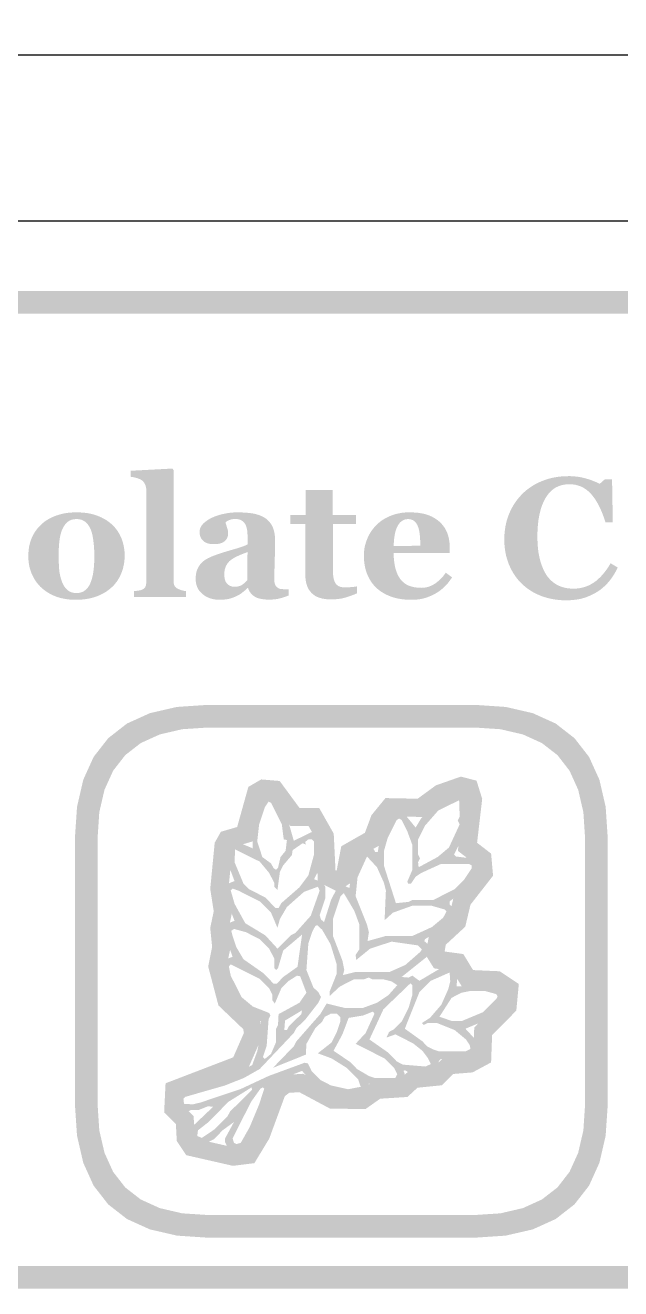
# Model space of a CAD drawing. Header units: millimetres. Extents: x 6 to 441, y 6 to 299.
# Drawn here: x 74.42 to 84.93, y 28.2 to 50.49 of the extents above; entities that cross this region are included whole.
import ezdxf

# ---------------------------------------------------------------- set-up
doc = ezdxf.new("R2010")
doc.units = ezdxf.units.MM
doc.layers.add('CUT', color=1, linetype='Continuous')
doc.layers.add('RASTER', color=7, linetype='Continuous')

msp = doc.modelspace()

# ---------------------------------------------------------------- hatches: boundary and pattern name
at = {"layer": 'RASTER'}
h = msp.add_hatch(color=7, dxfattribs=at)
h.paths.add_polyline_path([(49.2, 43.6), (49.234, 44.116), (49.338, 44.563), (49.509, 44.941), (49.75, 45.25), (50.059, 45.491), (50.438, 45.663), (50.884, 45.766), (51.4, 45.8), (108.6, 45.8), (109.116, 45.766), (109.563, 45.663), (109.941, 45.491), (110.25, 45.25), (110.491, 44.941), (110.663, 44.563), (110.766, 44.116), (110.8, 43.6), (110.8, 30.4), (110.766, 29.884), (110.663, 29.438), (110.491, 29.059), (110.25, 28.75), (109.941, 28.509), (109.563, 28.337), (109.116, 28.234), (108.6, 28.2), (51.4, 28.2), (50.884, 28.234), (50.438, 28.338), (50.059, 28.509), (49.75, 28.75), (49.509, 29.059), (49.338, 29.438), (49.234, 29.884), (49.2, 30.4)])
h.paths.add_polyline_path([(49.6, 43.6), (49.6, 30.4), (49.628, 29.978), (49.713, 29.612), (49.853, 29.303), (50.05, 29.05), (50.303, 28.853), (50.613, 28.713), (50.978, 28.628), (51.4, 28.6), (108.6, 28.6), (109.022, 28.628), (109.387, 28.713), (109.697, 28.853), (109.95, 29.05), (110.147, 29.303), (110.288, 29.612), (110.372, 29.978), (110.4, 30.4), (110.4, 43.6), (110.372, 44.022), (110.288, 44.388), (110.147, 44.697), (109.95, 44.95), (109.697, 45.147), (109.387, 45.287), (109.022, 45.372), (108.6, 45.4), (51.4, 45.4), (50.978, 45.372), (50.613, 45.287), (50.303, 45.147), (50.05, 44.95), (49.853, 44.697), (49.713, 44.388), (49.628, 44.022), (49.6, 43.6)], flags=0)
for points in [[(77.259, 40.4), (76.34, 40.4), (76.34, 40.507), (76.35, 40.508), (76.359, 40.508), (76.368, 40.509), (76.378, 40.51), (76.387, 40.511), (76.396, 40.512), (76.405, 40.513), (76.414, 40.514), (76.423, 40.515), (76.432, 40.517), (76.44, 40.518), (76.448, 40.52), (76.456, 40.522), (76.463, 40.524), (76.471, 40.526), (76.478, 40.529), (76.489, 40.534), (76.499, 40.539), (76.509, 40.544), (76.517, 40.55), (76.525, 40.557), (76.531, 40.564), (76.537, 40.571), (76.542, 40.579), (76.545, 40.588), (76.549, 40.597), (76.552, 40.607), (76.554, 40.618), (76.556, 40.629), (76.557, 40.641), (76.558, 40.653), (76.558, 40.667), (76.558, 42.29), (76.558, 42.303), (76.557, 42.317), (76.555, 42.33), (76.553, 42.343), (76.549, 42.356), (76.546, 42.369), (76.541, 42.381), (76.536, 42.393), (76.53, 42.404), (76.523, 42.415), (76.516, 42.425), (76.509, 42.435), (76.501, 42.444), (76.493, 42.452), (76.484, 42.459), (76.475, 42.465), (76.467, 42.47), (76.458, 42.475), (76.449, 42.48), (76.438, 42.484), (76.427, 42.489), (76.414, 42.493), (76.401, 42.498), (76.386, 42.502), (76.372, 42.506), (76.357, 42.51), (76.344, 42.513), (76.33, 42.516), (76.318, 42.518), (76.305, 42.52), (76.293, 42.522), (76.281, 42.523), (76.281, 42.629), (77.018, 42.668), (77.04, 42.644), (77.04, 40.686), (77.041, 40.672), (77.041, 40.66), (77.043, 40.648), (77.045, 40.637), (77.048, 40.626), (77.051, 40.616), (77.055, 40.606), (77.059, 40.598), (77.064, 40.59), (77.07, 40.582), (77.077, 40.575), (77.084, 40.568), (77.092, 40.561), (77.101, 40.555), (77.111, 40.55), (77.121, 40.545), (77.128, 40.542), (77.136, 40.539), (77.143, 40.536), (77.151, 40.533), (77.159, 40.53), (77.166, 40.527), (77.174, 40.524), (77.182, 40.522), (77.191, 40.519), (77.199, 40.517), (77.208, 40.515), (77.218, 40.513), (77.227, 40.511), (77.237, 40.509), (77.248, 40.508), (77.259, 40.507)], [(83.962, 40.344), (83.905, 40.345), (83.849, 40.349), (83.794, 40.355), (83.74, 40.363), (83.687, 40.373), (83.635, 40.386), (83.584, 40.401), (83.534, 40.418), (83.485, 40.438), (83.438, 40.459), (83.392, 40.483), (83.348, 40.509), (83.305, 40.537), (83.264, 40.567), (83.225, 40.599), (83.187, 40.633), (83.151, 40.668), (83.118, 40.706), (83.087, 40.745), (83.057, 40.787), (83.03, 40.83), (83.004, 40.876), (82.98, 40.924), (82.958, 40.973), (82.939, 41.025), (82.922, 41.077), (82.907, 41.131), (82.896, 41.186), (82.886, 41.243), (82.88, 41.3), (82.876, 41.359), (82.875, 41.42), (82.876, 41.479), (82.88, 41.538), (82.887, 41.596), (82.896, 41.652), (82.908, 41.708), (82.922, 41.762), (82.939, 41.815), (82.959, 41.867), (82.981, 41.918), (83.005, 41.967), (83.032, 42.014), (83.06, 42.059), (83.091, 42.103), (83.124, 42.145), (83.159, 42.185), (83.196, 42.224), (83.234, 42.26), (83.274, 42.294), (83.316, 42.325), (83.36, 42.355), (83.406, 42.383), (83.453, 42.408), (83.503, 42.432), (83.554, 42.453), (83.607, 42.472), (83.661, 42.489), (83.716, 42.503), (83.771, 42.514), (83.828, 42.523), (83.885, 42.529), (83.943, 42.533), (84.003, 42.534), (84.045, 42.534), (84.087, 42.532), (84.128, 42.528), (84.168, 42.524), (84.207, 42.518), (84.245, 42.511), (84.282, 42.502), (84.318, 42.493), (84.352, 42.482), (84.386, 42.471), (84.418, 42.46), (84.449, 42.448), (84.478, 42.436), (84.506, 42.424), (84.533, 42.411), (84.558, 42.398), (84.649, 42.479), (84.776, 42.479), (84.789, 41.72), (84.66, 41.72), (84.632, 41.804), (84.603, 41.882), (84.572, 41.954), (84.54, 42.021), (84.506, 42.082), (84.471, 42.137), (84.434, 42.186), (84.397, 42.23), (84.357, 42.268), (84.316, 42.301), (84.272, 42.329), (84.226, 42.352), (84.178, 42.369), (84.128, 42.382), (84.076, 42.39), (84.022, 42.392), (83.955, 42.388), (83.892, 42.377), (83.834, 42.358), (83.779, 42.332), (83.729, 42.297), (83.683, 42.256), (83.641, 42.207), (83.603, 42.15), (83.569, 42.086), (83.54, 42.016), (83.515, 41.94), (83.495, 41.858), (83.479, 41.77), (83.468, 41.676), (83.461, 41.576), (83.459, 41.469), (83.46, 41.409), (83.462, 41.35), (83.466, 41.294), (83.471, 41.24), (83.478, 41.188), (83.487, 41.139), (83.497, 41.092), (83.508, 41.047), (83.521, 41.004), (83.535, 40.963), (83.549, 40.925), (83.565, 40.889), (83.581, 40.855), (83.599, 40.822), (83.617, 40.793), (83.636, 40.765), (83.658, 40.738), (83.681, 40.713), (83.705, 40.69), (83.729, 40.668), (83.755, 40.649), (83.781, 40.631), (83.809, 40.615), (83.837, 40.601), (83.866, 40.589), (83.897, 40.579), (83.927, 40.57), (83.959, 40.562), (83.992, 40.557), (84.025, 40.553), (84.059, 40.55), (84.094, 40.549), (84.144, 40.551), (84.193, 40.556), (84.241, 40.565), (84.287, 40.577), (84.332, 40.593), (84.376, 40.612), (84.418, 40.635), (84.459, 40.661), (84.499, 40.69), (84.537, 40.724), (84.575, 40.76), (84.612, 40.801), (84.648, 40.845), (84.684, 40.892), (84.718, 40.943), (84.751, 40.998), (84.877, 40.921), (84.861, 40.89), (84.845, 40.859), (84.827, 40.829), (84.81, 40.799), (84.792, 40.771), (84.773, 40.743), (84.754, 40.717), (84.734, 40.691), (84.713, 40.666), (84.692, 40.642), (84.67, 40.618), (84.647, 40.596), (84.623, 40.575), (84.599, 40.554), (84.574, 40.534), (84.548, 40.516), (84.518, 40.496), (84.488, 40.478), (84.457, 40.46), (84.426, 40.444), (84.394, 40.429), (84.36, 40.415), (84.327, 40.402), (84.292, 40.39), (84.256, 40.379), (84.219, 40.37), (84.18, 40.362), (84.139, 40.356), (84.097, 40.351), (84.054, 40.347), (84.008, 40.345), (83.962, 40.344)], [(80.276, 40.467), (80.252, 40.457), (80.228, 40.447), (80.204, 40.438), (80.179, 40.428), (80.154, 40.419), (80.128, 40.41), (80.102, 40.402), (80.075, 40.393), (80.048, 40.386), (80.019, 40.379), (79.989, 40.373), (79.957, 40.369), (79.923, 40.365), (79.889, 40.363), (79.852, 40.361), (79.815, 40.36), (79.759, 40.362), (79.708, 40.367), (79.66, 40.376), (79.616, 40.388), (79.575, 40.404), (79.538, 40.423), (79.505, 40.446), (79.476, 40.472), (79.45, 40.501), (79.427, 40.533), (79.408, 40.569), (79.393, 40.607), (79.381, 40.648), (79.372, 40.692), (79.367, 40.74), (79.365, 40.79), (79.365, 41.689), (79.101, 41.689), (79.101, 41.847), (79.371, 41.847), (79.371, 42.291), (79.847, 42.291), (79.847, 41.847), (80.257, 41.847), (80.257, 41.689), (79.85, 41.689), (79.85, 40.886), (79.851, 40.845), (79.853, 40.807), (79.857, 40.772), (79.862, 40.74), (79.868, 40.711), (79.877, 40.685), (79.886, 40.663), (79.897, 40.643), (79.911, 40.626), (79.926, 40.612), (79.944, 40.599), (79.964, 40.589), (79.986, 40.581), (80.011, 40.576), (80.039, 40.573), (80.068, 40.571), (80.078, 40.571), (80.09, 40.572), (80.102, 40.572), (80.115, 40.573), (80.13, 40.574), (80.145, 40.575), (80.161, 40.576), (80.178, 40.577), (80.195, 40.579), (80.21, 40.58), (80.225, 40.582), (80.238, 40.583), (80.249, 40.585), (80.26, 40.587), (80.269, 40.589), (80.276, 40.59)]]:
    msp.add_hatch(color=7, dxfattribs=at).paths.add_polyline_path(points)
h = msp.add_hatch(color=7, dxfattribs=at)
h.paths.add_polyline_path([(75.955, 41.68), (75.981, 41.654), (76.006, 41.627), (76.029, 41.599), (76.05, 41.569), (76.07, 41.538), (76.089, 41.506), (76.105, 41.473), (76.12, 41.439), (76.134, 41.403), (76.145, 41.367), (76.155, 41.33), (76.163, 41.292), (76.169, 41.254), (76.174, 41.214), (76.177, 41.175), (76.177, 41.134), (76.177, 41.094), (76.174, 41.054), (76.17, 41.015), (76.163, 40.976), (76.155, 40.938), (76.146, 40.9), (76.134, 40.863), (76.121, 40.827), (76.106, 40.792), (76.09, 40.757), (76.071, 40.725), (76.052, 40.693), (76.03, 40.663), (76.007, 40.634), (75.983, 40.606), (75.956, 40.58), (75.927, 40.554), (75.896, 40.528), (75.863, 40.505), (75.829, 40.483), (75.794, 40.463), (75.758, 40.444), (75.72, 40.427), (75.68, 40.412), (75.639, 40.398), (75.597, 40.386), (75.553, 40.376), (75.508, 40.368), (75.462, 40.361), (75.414, 40.357), (75.364, 40.354), (75.313, 40.353), (75.269, 40.354), (75.226, 40.356), (75.183, 40.36), (75.142, 40.366), (75.101, 40.373), (75.061, 40.382), (75.022, 40.392), (74.984, 40.404), (74.947, 40.418), (74.911, 40.433), (74.877, 40.45), (74.843, 40.468), (74.81, 40.489), (74.779, 40.51), (74.748, 40.533), (74.719, 40.558), (74.691, 40.583), (74.666, 40.61), (74.642, 40.638), (74.619, 40.668), (74.598, 40.699), (74.578, 40.731), (74.56, 40.765), (74.543, 40.801), (74.528, 40.837), (74.515, 40.875), (74.503, 40.914), (74.494, 40.954), (74.487, 40.994), (74.482, 41.036), (74.479, 41.079), (74.478, 41.124), (74.479, 41.167), (74.482, 41.209), (74.486, 41.25), (74.492, 41.29), (74.5, 41.328), (74.51, 41.365), (74.521, 41.402), (74.535, 41.436), (74.55, 41.47), (74.566, 41.503), (74.585, 41.535), (74.605, 41.566), (74.627, 41.596), (74.651, 41.625), (74.677, 41.653), (74.704, 41.68), (74.732, 41.705), (74.761, 41.729), (74.792, 41.751), (74.825, 41.771), (74.859, 41.79), (74.895, 41.808), (74.932, 41.824), (74.971, 41.839), (75.012, 41.852), (75.053, 41.864), (75.096, 41.874), (75.139, 41.882), (75.184, 41.888), (75.231, 41.892), (75.278, 41.895), (75.326, 41.896), (75.377, 41.895), (75.426, 41.892), (75.473, 41.888), (75.519, 41.882), (75.564, 41.874), (75.606, 41.864), (75.648, 41.852), (75.688, 41.839), (75.726, 41.824), (75.763, 41.808), (75.798, 41.79), (75.832, 41.771), (75.865, 41.751), (75.896, 41.729), (75.926, 41.705), (75.955, 41.68)])
h.paths.add_polyline_path([(75.58, 40.665), (75.588, 40.686), (75.595, 40.708), (75.602, 40.732), (75.608, 40.756), (75.614, 40.781), (75.619, 40.808), (75.623, 40.836), (75.627, 40.864), (75.631, 40.894), (75.634, 40.925), (75.637, 40.958), (75.639, 40.991), (75.641, 41.026), (75.642, 41.062), (75.643, 41.099), (75.643, 41.137), (75.643, 41.163), (75.642, 41.19), (75.641, 41.218), (75.639, 41.247), (75.637, 41.276), (75.635, 41.307), (75.632, 41.339), (75.628, 41.371), (75.624, 41.403), (75.62, 41.434), (75.615, 41.462), (75.61, 41.489), (75.604, 41.514), (75.598, 41.538), (75.591, 41.559), (75.584, 41.579), (75.575, 41.602), (75.565, 41.623), (75.554, 41.643), (75.542, 41.662), (75.53, 41.679), (75.516, 41.695), (75.502, 41.71), (75.487, 41.724), (75.471, 41.737), (75.454, 41.747), (75.435, 41.756), (75.416, 41.764), (75.396, 41.77), (75.375, 41.774), (75.353, 41.776), (75.329, 41.777), (75.304, 41.776), (75.28, 41.773), (75.257, 41.769), (75.236, 41.763), (75.216, 41.755), (75.197, 41.745), (75.179, 41.733), (75.163, 41.72), (75.148, 41.705), (75.134, 41.689), (75.12, 41.672), (75.108, 41.654), (75.096, 41.635), (75.086, 41.615), (75.076, 41.594), (75.067, 41.572), (75.06, 41.551), (75.053, 41.528), (75.047, 41.505), (75.041, 41.481), (75.036, 41.456), (75.032, 41.431), (75.028, 41.404), (75.025, 41.376), (75.022, 41.348), (75.02, 41.32), (75.018, 41.291), (75.016, 41.262), (75.015, 41.233), (75.014, 41.203), (75.013, 41.173), (75.013, 41.143), (75.013, 41.104), (75.014, 41.066), (75.014, 41.031), (75.016, 40.997), (75.017, 40.965), (75.019, 40.934), (75.021, 40.905), (75.023, 40.878), (75.026, 40.852), (75.03, 40.826), (75.035, 40.8), (75.041, 40.773), (75.047, 40.747), (75.055, 40.721), (75.064, 40.694), (75.073, 40.668), (75.082, 40.646), (75.092, 40.625), (75.102, 40.605), (75.114, 40.587), (75.127, 40.569), (75.14, 40.553), (75.154, 40.538), (75.17, 40.525), (75.186, 40.512), (75.203, 40.501), (75.222, 40.492), (75.241, 40.485), (75.262, 40.479), (75.283, 40.475), (75.306, 40.473), (75.329, 40.472), (75.351, 40.473), (75.372, 40.475), (75.392, 40.479), (75.411, 40.484), (75.429, 40.491), (75.447, 40.499), (75.464, 40.509), (75.48, 40.521), (75.496, 40.534), (75.51, 40.548), (75.524, 40.564), (75.537, 40.581), (75.549, 40.6), (75.56, 40.62), (75.57, 40.642), (75.58, 40.665)], flags=0)
h = msp.add_hatch(color=7, dxfattribs=at)
h.paths.add_polyline_path([(79.073, 40.431), (79.057, 40.424), (79.04, 40.417), (79.022, 40.411), (79.003, 40.404), (78.984, 40.398), (78.964, 40.391), (78.943, 40.385), (78.921, 40.379), (78.899, 40.374), (78.877, 40.369), (78.854, 40.365), (78.831, 40.362), (78.807, 40.359), (78.784, 40.358), (78.759, 40.356), (78.735, 40.356), (78.692, 40.357), (78.651, 40.359), (78.613, 40.364), (78.579, 40.369), (78.547, 40.377), (78.518, 40.386), (78.493, 40.397), (78.47, 40.41), (78.45, 40.424), (78.431, 40.439), (78.414, 40.456), (78.399, 40.475), (78.385, 40.494), (78.373, 40.516), (78.363, 40.538), (78.354, 40.563), (78.345, 40.563), (78.333, 40.55), (78.321, 40.539), (78.309, 40.527), (78.297, 40.516), (78.285, 40.506), (78.273, 40.496), (78.261, 40.487), (78.25, 40.478), (78.238, 40.469), (78.226, 40.461), (78.214, 40.453), (78.202, 40.445), (78.189, 40.438), (78.177, 40.431), (78.164, 40.424), (78.151, 40.418), (78.134, 40.41), (78.117, 40.403), (78.1, 40.396), (78.083, 40.39), (78.067, 40.384), (78.05, 40.379), (78.034, 40.374), (78.018, 40.37), (78.001, 40.366), (77.983, 40.363), (77.963, 40.361), (77.942, 40.358), (77.919, 40.357), (77.894, 40.356), (77.868, 40.355), (77.84, 40.355), (77.798, 40.356), (77.758, 40.361), (77.72, 40.369), (77.683, 40.38), (77.647, 40.394), (77.613, 40.411), (77.581, 40.431), (77.55, 40.455), (77.522, 40.481), (77.497, 40.509), (77.477, 40.539), (77.46, 40.572), (77.447, 40.606), (77.437, 40.642), (77.432, 40.68), (77.43, 40.721), (77.43, 40.744), (77.432, 40.767), (77.434, 40.788), (77.437, 40.809), (77.44, 40.829), (77.445, 40.848), (77.45, 40.866), (77.456, 40.883), (77.463, 40.899), (77.471, 40.915), (77.479, 40.93), (77.488, 40.945), (77.498, 40.96), (77.508, 40.974), (77.519, 40.988), (77.531, 41.001), (77.542, 41.012), (77.554, 41.023), (77.566, 41.033), (77.578, 41.043), (77.591, 41.053), (77.605, 41.062), (77.619, 41.07), (77.633, 41.078), (77.647, 41.086), (77.662, 41.093), (77.678, 41.101), (77.693, 41.108), (77.709, 41.115), (77.726, 41.122), (77.742, 41.129), (77.76, 41.135), (77.793, 41.147), (77.829, 41.16), (77.866, 41.172), (77.905, 41.185), (77.945, 41.197), (77.987, 41.21), (78.031, 41.223), (78.076, 41.236), (78.121, 41.249), (78.162, 41.261), (78.2, 41.273), (78.236, 41.285), (78.268, 41.296), (78.297, 41.308), (78.323, 41.318), (78.345, 41.329), (78.345, 41.469), (78.345, 41.479), (78.345, 41.489), (78.345, 41.5), (78.344, 41.512), (78.343, 41.524), (78.342, 41.537), (78.341, 41.551), (78.34, 41.566), (78.338, 41.581), (78.336, 41.595), (78.333, 41.608), (78.33, 41.621), (78.327, 41.634), (78.323, 41.645), (78.319, 41.657), (78.315, 41.667), (78.309, 41.679), (78.303, 41.69), (78.296, 41.7), (78.288, 41.71), (78.28, 41.72), (78.271, 41.729), (78.261, 41.738), (78.25, 41.746), (78.239, 41.754), (78.227, 41.76), (78.213, 41.766), (78.199, 41.77), (78.184, 41.774), (78.169, 41.776), (78.152, 41.778), (78.135, 41.778), (78.119, 41.778), (78.104, 41.777), (78.089, 41.776), (78.075, 41.774), (78.062, 41.771), (78.05, 41.768), (78.038, 41.764), (78.027, 41.76), (78.016, 41.756), (78.006, 41.751), (77.997, 41.746), (77.988, 41.742), (77.979, 41.737), (77.972, 41.732), (77.964, 41.728), (77.957, 41.723), (77.959, 41.715), (77.96, 41.706), (77.963, 41.696), (77.966, 41.686), (77.969, 41.674), (77.973, 41.662), (77.977, 41.648), (77.982, 41.633), (77.987, 41.618), (77.991, 41.604), (77.995, 41.589), (77.998, 41.574), (78, 41.56), (78.001, 41.546), (78.002, 41.532), (78.003, 41.518), (78.002, 41.511), (78.002, 41.504), (78.001, 41.497), (77.999, 41.49), (77.998, 41.482), (77.995, 41.473), (77.993, 41.465), (77.99, 41.455), (77.986, 41.446), (77.982, 41.438), (77.978, 41.43), (77.973, 41.422), (77.968, 41.415), (77.963, 41.408), (77.957, 41.402), (77.951, 41.396), (77.943, 41.389), (77.934, 41.382), (77.925, 41.376), (77.916, 41.37), (77.906, 41.365), (77.896, 41.36), (77.886, 41.355), (77.876, 41.351), (77.865, 41.347), (77.852, 41.344), (77.838, 41.341), (77.823, 41.339), (77.806, 41.337), (77.788, 41.336), (77.769, 41.335), (77.748, 41.335), (77.718, 41.335), (77.69, 41.338), (77.664, 41.343), (77.64, 41.349), (77.617, 41.358), (77.597, 41.368), (77.578, 41.38), (77.562, 41.394), (77.547, 41.409), (77.534, 41.426), (77.523, 41.443), (77.515, 41.462), (77.508, 41.482), (77.503, 41.503), (77.5, 41.525), (77.499, 41.548), (77.5, 41.569), (77.503, 41.588), (77.508, 41.608), (77.515, 41.626), (77.524, 41.644), (77.535, 41.662), (77.549, 41.679), (77.564, 41.696), (77.581, 41.712), (77.598, 41.727), (77.617, 41.741), (77.636, 41.755), (77.657, 41.768), (77.678, 41.781), (77.7, 41.792), (77.723, 41.803), (77.746, 41.814), (77.771, 41.824), (77.796, 41.833), (77.822, 41.842), (77.849, 41.851), (77.877, 41.858), (77.906, 41.865), (77.935, 41.871), (77.965, 41.877), (77.994, 41.882), (78.023, 41.886), (78.051, 41.89), (78.079, 41.892), (78.106, 41.894), (78.132, 41.895), (78.158, 41.896), (78.193, 41.895), (78.228, 41.895), (78.261, 41.893), (78.294, 41.891), (78.326, 41.889), (78.358, 41.886), (78.389, 41.883), (78.419, 41.879), (78.448, 41.874), (78.477, 41.868), (78.504, 41.861), (78.531, 41.853), (78.558, 41.844), (78.583, 41.833), (78.608, 41.822), (78.633, 41.809), (78.655, 41.796), (78.676, 41.781), (78.695, 41.764), (78.714, 41.746), (78.732, 41.727), (78.748, 41.706), (78.763, 41.684), (78.777, 41.66), (78.789, 41.635), (78.8, 41.608), (78.809, 41.579), (78.817, 41.548), (78.823, 41.516), (78.827, 41.481), (78.829, 41.445), (78.83, 41.406), (78.83, 41.364), (78.83, 41.32), (78.829, 41.274), (78.829, 41.225), (78.828, 41.175), (78.827, 41.123), (78.825, 41.07), (78.824, 41.014), (78.822, 40.959), (78.821, 40.91), (78.82, 40.865), (78.819, 40.826), (78.818, 40.791), (78.818, 40.761), (78.817, 40.735), (78.817, 40.715), (78.817, 40.699), (78.818, 40.684), (78.82, 40.669), (78.822, 40.656), (78.825, 40.643), (78.828, 40.632), (78.832, 40.621), (78.837, 40.611), (78.842, 40.602), (78.848, 40.593), (78.855, 40.585), (78.862, 40.578), (78.87, 40.571), (78.879, 40.565), (78.888, 40.559), (78.898, 40.554), (78.904, 40.551), (78.912, 40.549), (78.92, 40.546), (78.93, 40.544), (78.94, 40.543), (78.951, 40.542), (78.963, 40.541), (78.976, 40.54), (78.989, 40.539), (79.002, 40.539), (79.015, 40.539), (79.027, 40.538), (79.039, 40.538), (79.051, 40.538), (79.062, 40.538), (79.073, 40.538)])
h.paths.add_polyline_path([(78.345, 41.194), (78.325, 41.187), (78.305, 41.18), (78.284, 41.172), (78.264, 41.164), (78.243, 41.156), (78.223, 41.148), (78.203, 41.139), (78.183, 41.13), (78.163, 41.121), (78.144, 41.112), (78.127, 41.103), (78.11, 41.093), (78.094, 41.084), (78.078, 41.074), (78.064, 41.065), (78.051, 41.055), (78.038, 41.044), (78.025, 41.033), (78.014, 41.021), (78.003, 41.008), (77.992, 40.995), (77.983, 40.98), (77.974, 40.966), (77.966, 40.95), (77.959, 40.934), (77.953, 40.917), (77.947, 40.899), (77.943, 40.881), (77.94, 40.862), (77.937, 40.842), (77.936, 40.821), (77.935, 40.8), (77.936, 40.772), (77.939, 40.747), (77.943, 40.723), (77.948, 40.701), (77.956, 40.682), (77.965, 40.664), (77.975, 40.648), (77.987, 40.634), (78.001, 40.622), (78.015, 40.612), (78.03, 40.603), (78.045, 40.596), (78.062, 40.59), (78.079, 40.586), (78.097, 40.584), (78.115, 40.583), (78.135, 40.584), (78.154, 40.585), (78.172, 40.588), (78.189, 40.591), (78.205, 40.596), (78.22, 40.602), (78.235, 40.608), (78.248, 40.616), (78.261, 40.625), (78.273, 40.634), (78.285, 40.643), (78.297, 40.653), (78.308, 40.663), (78.319, 40.674), (78.33, 40.686), (78.34, 40.697)], flags=0)
h = msp.add_hatch(color=7, dxfattribs=at)
h.paths.add_polyline_path([(81.953, 40.75), (81.94, 40.729), (81.926, 40.709), (81.912, 40.689), (81.897, 40.669), (81.881, 40.649), (81.865, 40.63), (81.847, 40.611), (81.83, 40.593), (81.811, 40.574), (81.792, 40.557), (81.772, 40.54), (81.752, 40.524), (81.731, 40.508), (81.71, 40.494), (81.688, 40.479), (81.665, 40.466), (81.64, 40.452), (81.616, 40.44), (81.591, 40.428), (81.566, 40.417), (81.541, 40.407), (81.516, 40.398), (81.491, 40.389), (81.466, 40.382), (81.441, 40.375), (81.414, 40.369), (81.387, 40.364), (81.358, 40.36), (81.329, 40.357), (81.299, 40.355), (81.268, 40.354), (81.236, 40.353), (81.182, 40.354), (81.131, 40.357), (81.081, 40.362), (81.034, 40.369), (80.988, 40.377), (80.944, 40.388), (80.902, 40.4), (80.861, 40.415), (80.823, 40.431), (80.786, 40.448), (80.751, 40.467), (80.718, 40.487), (80.686, 40.508), (80.656, 40.531), (80.628, 40.555), (80.601, 40.58), (80.576, 40.607), (80.553, 40.635), (80.532, 40.663), (80.512, 40.694), (80.493, 40.725), (80.477, 40.757), (80.462, 40.791), (80.448, 40.826), (80.436, 40.861), (80.426, 40.898), (80.417, 40.935), (80.41, 40.973), (80.405, 41.012), (80.401, 41.051), (80.398, 41.091), (80.398, 41.132), (80.399, 41.17), (80.401, 41.206), (80.405, 41.243), (80.411, 41.279), (80.419, 41.314), (80.429, 41.35), (80.44, 41.384), (80.453, 41.419), (80.467, 41.453), (80.483, 41.485), (80.5, 41.517), (80.519, 41.548), (80.539, 41.578), (80.561, 41.607), (80.584, 41.635), (80.609, 41.663), (80.634, 41.688), (80.662, 41.712), (80.691, 41.735), (80.721, 41.757), (80.753, 41.777), (80.787, 41.796), (80.823, 41.814), (80.86, 41.831), (80.898, 41.846), (80.938, 41.859), (80.979, 41.87), (81.02, 41.879), (81.063, 41.887), (81.107, 41.892), (81.153, 41.895), (81.199, 41.896), (81.249, 41.895), (81.297, 41.892), (81.342, 41.889), (81.386, 41.883), (81.427, 41.876), (81.465, 41.868), (81.502, 41.857), (81.536, 41.846), (81.568, 41.833), (81.599, 41.819), (81.628, 41.803), (81.656, 41.786), (81.683, 41.769), (81.708, 41.75), (81.732, 41.729), (81.754, 41.708), (81.774, 41.687), (81.793, 41.664), (81.81, 41.641), (81.826, 41.617), (81.841, 41.592), (81.854, 41.566), (81.866, 41.539), (81.876, 41.511), (81.885, 41.483), (81.892, 41.454), (81.899, 41.424), (81.904, 41.395), (81.908, 41.365), (81.911, 41.335), (81.913, 41.304), (81.914, 41.273), (81.914, 41.178), (80.924, 41.178), (80.925, 41.105), (80.931, 41.037), (80.94, 40.973), (80.953, 40.913), (80.969, 40.859), (80.989, 40.808), (81.012, 40.762), (81.039, 40.721), (81.07, 40.684), (81.106, 40.652), (81.145, 40.625), (81.189, 40.603), (81.237, 40.586), (81.29, 40.574), (81.346, 40.567), (81.407, 40.564), (81.441, 40.565), (81.474, 40.569), (81.506, 40.575), (81.538, 40.583), (81.568, 40.594), (81.598, 40.606), (81.627, 40.622), (81.655, 40.64), (81.682, 40.659), (81.707, 40.68), (81.732, 40.702), (81.756, 40.725), (81.779, 40.75), (81.801, 40.775), (81.822, 40.802), (81.842, 40.831)])
h.paths.add_polyline_path([(81.394, 41.307), (81.394, 41.329), (81.393, 41.351), (81.393, 41.373), (81.392, 41.396), (81.39, 41.418), (81.389, 41.441), (81.387, 41.464), (81.385, 41.487), (81.383, 41.509), (81.38, 41.531), (81.377, 41.551), (81.373, 41.571), (81.369, 41.589), (81.364, 41.606), (81.36, 41.623), (81.354, 41.638), (81.348, 41.654), (81.341, 41.67), (81.333, 41.685), (81.325, 41.698), (81.316, 41.711), (81.307, 41.722), (81.297, 41.732), (81.286, 41.742), (81.275, 41.75), (81.263, 41.757), (81.251, 41.763), (81.237, 41.768), (81.223, 41.772), (81.209, 41.775), (81.193, 41.776), (81.177, 41.777), (81.15, 41.775), (81.123, 41.77), (81.099, 41.761), (81.076, 41.748), (81.054, 41.732), (81.033, 41.713), (81.014, 41.689), (80.997, 41.663), (80.981, 41.632), (80.967, 41.597), (80.955, 41.558), (80.945, 41.515), (80.937, 41.468), (80.93, 41.416), (80.926, 41.361), (80.924, 41.301)], flags=0)
h = msp.add_hatch(color=7, dxfattribs=at)
h.paths.add_polyline_path([(75.3, 36.15), (75.337, 36.701), (75.447, 37.178), (75.63, 37.582), (75.888, 37.912), (76.218, 38.17), (76.622, 38.353), (77.099, 38.463), (77.65, 38.5), (82.35, 38.5), (82.901, 38.463), (83.378, 38.353), (83.782, 38.17), (84.113, 37.912), (84.37, 37.582), (84.553, 37.178), (84.663, 36.701), (84.7, 36.15), (84.7, 31.45), (84.663, 30.899), (84.553, 30.422), (84.37, 30.018), (84.113, 29.688), (83.782, 29.43), (83.378, 29.247), (82.901, 29.137), (82.35, 29.1), (77.65, 29.1), (77.099, 29.137), (76.622, 29.247), (76.218, 29.43), (75.887, 29.688), (75.63, 30.018), (75.447, 30.422), (75.337, 30.899), (75.3, 31.45)])
h.paths.add_polyline_path([(75.7, 36.15), (75.7, 31.45), (75.73, 30.993), (75.822, 30.597), (75.974, 30.262), (76.188, 29.987), (76.462, 29.774), (76.797, 29.622), (77.193, 29.53), (77.65, 29.5), (82.35, 29.5), (82.807, 29.53), (83.203, 29.622), (83.538, 29.774), (83.813, 29.987), (84.026, 30.262), (84.178, 30.597), (84.27, 30.993), (84.3, 31.45), (84.3, 36.15), (84.27, 36.607), (84.178, 37.003), (84.026, 37.338), (83.813, 37.613), (83.538, 37.826), (83.203, 37.978), (82.807, 38.07), (82.35, 38.1), (77.65, 38.1), (77.193, 38.07), (76.797, 37.978), (76.462, 37.826), (76.188, 37.613), (75.974, 37.338), (75.822, 37.003), (75.73, 36.607), (75.7, 36.15)], flags=0)
h = msp.add_hatch(color=7, dxfattribs=at)
h.paths.add_polyline_path([(82.108, 37.234), (82.385, 37.163), (82.485, 36.842), (82.395, 36.067), (82.642, 35.876), (82.677, 35.486), (82.279, 34.976), (82.186, 34.586), (81.843, 34.269), (81.823, 34.155), (81.827, 34.148), (82.152, 34.104), (82.324, 33.821), (82.794, 33.8), (83.131, 33.575), (83.087, 33.106), (82.66, 32.673), (82.642, 32.192), (82.315, 32.016), (81.97, 31.988), (81.771, 31.789), (81.343, 31.746), (81.167, 31.583), (80.685, 31.552), (80.425, 31.368), (79.797, 31.379), (79.259, 31.667), (79.081, 31.656), (79.004, 31.599), (78.728, 30.848), (78.466, 30.415), (78.087, 30.368), (77.263, 30.556), (77.097, 30.805), (77.081, 31.105), (76.874, 31.312), (76.899, 31.824), (78.093, 32.282), (78.281, 32.712), (78.27, 32.779), (77.832, 33.197), (77.651, 33.884), (77.72, 34.231), (77.687, 34.566), (77.749, 34.858), (77.687, 35.253), (77.766, 36.068), (77.875, 36.261), (78.162, 36.345), (78.36, 37.053), (78.586, 37.184), (78.912, 37.157), (79.261, 36.683), (79.608, 36.683), (79.866, 36.228), (79.897, 35.582), (79.91, 35.575), (79.918, 35.58), (79.999, 36.005), (80.416, 36.243), (80.532, 36.554), (80.778, 36.855), (81.346, 36.844), (81.669, 37.08)])
h.paths.add_polyline_path([(82.122, 36.9), (81.82, 36.794), (81.448, 36.522), (80.928, 36.532), (80.814, 36.392), (80.676, 36.022), (80.285, 35.8), (80.206, 35.383), (79.927, 35.208), (79.586, 35.381), (79.55, 36.137), (79.421, 36.363), (79.1, 36.363), (78.741, 36.85), (78.66, 36.857), (78.633, 36.841), (78.423, 36.087), (78.089, 35.99), (78.078, 35.97), (78.01, 35.263), (78.075, 34.849), (78.01, 34.548), (78.044, 34.215), (77.979, 33.894), (78.119, 33.366), (78.569, 32.936), (78.612, 32.669), (78.332, 32.031), (77.209, 31.6), (77.201, 31.438), (77.394, 31.245), (77.412, 30.91), (77.459, 30.839), (78.104, 30.693), (78.273, 30.713), (78.438, 30.987), (78.736, 31.799), (78.967, 31.969), (79.329, 31.992), (79.88, 31.698), (80.326, 31.69), (80.574, 31.866), (81.033, 31.895), (81.204, 32.053), (81.625, 32.096), (81.827, 32.298), (82.222, 32.33), (82.329, 32.387), (82.345, 32.809), (82.779, 33.25), (82.795, 33.415), (82.691, 33.484), (82.14, 33.509), (81.958, 33.807), (81.635, 33.851), (81.486, 34.09), (81.546, 34.431), (81.897, 34.755), (81.984, 35.119), (82.347, 35.583), (82.336, 35.708), (82.056, 35.924), (82.159, 36.812), (82.132, 36.898), (82.122, 36.9)], flags=0)
h = msp.add_hatch(color=7, dxfattribs=at)
h.paths.add_polyline_path([(78.66, 36.95), (78.793, 36.904), (78.927, 36.737), (79.05, 36.493), (79.161, 36.102), (79.484, 36.259), (79.561, 36.236), (79.618, 36.159), (79.618, 35.992), (79.651, 35.892), (79.585, 35.558), (79.518, 35.425), (79.661, 35.368), (79.718, 35.291), (79.718, 35.091), (79.618, 34.79), (79.641, 34.714), (79.695, 34.667), (79.818, 35.057), (79.908, 35.234), (80.019, 35.325), (80.142, 35.268), (80.185, 35.558), (80.252, 35.759), (80.376, 35.969), (80.486, 35.992), (80.576, 35.949), (80.596, 35.902), (80.643, 35.902), (80.686, 36.193), (80.91, 36.603), (81.02, 36.66), (81.063, 36.637), (81.311, 36.336), (81.411, 36.503), (81.678, 36.77), (81.888, 36.894), (82.122, 36.96), (82.165, 36.937), (82.222, 36.86), (82.222, 36.493), (82.122, 36.126), (81.988, 35.859), (82.022, 35.825), (82.289, 35.792), (82.399, 35.735), (82.422, 35.592), (82.332, 35.415), (82.245, 35.335), (82.199, 35.248), (81.911, 35.034), (81.911, 34.981), (81.988, 34.891), (81.931, 34.714), (81.765, 34.547), (81.477, 34.366), (81.464, 34.333), (81.554, 34.256), (81.554, 34.156), (81.497, 34.046), (81.063, 33.699), (81.187, 33.689), (81.254, 33.722), (81.377, 33.632), (81.755, 33.856), (81.955, 33.889), (82.055, 33.789), (82.032, 33.532), (82.689, 33.555), (82.866, 33.465), (82.89, 33.321), (82.833, 33.211), (82.566, 32.944), (82.189, 32.787), (82.365, 32.597), (82.422, 32.487), (82.399, 32.343), (82.322, 32.287), (82.189, 32.253), (81.755, 32.253), (81.721, 32.22), (81.698, 32.076), (81.621, 32.019), (81.187, 32.019), (81.12, 32.053), (81.097, 32.043), (81.12, 31.986), (81.097, 31.843), (80.953, 31.786), (80.486, 31.819), (80.443, 31.662), (80.352, 31.619), (79.918, 31.619), (79.785, 31.652), (79.541, 31.776), (79.307, 32.043), (78.793, 31.843), (78.616, 31.285), (78.393, 30.774), (78.326, 30.674), (78.216, 30.617), (78.116, 30.617), (78.005, 30.674), (77.949, 30.784), (77.949, 30.851), (78.106, 31.141), (77.905, 30.995), (77.758, 30.841), (77.581, 30.751), (77.481, 30.751), (77.391, 30.794), (77.348, 30.884), (77.371, 31.061), (77.738, 31.409), (77.648, 31.419), (77.481, 31.352), (77.348, 31.352), (77.281, 31.318), (77.137, 31.409), (77.114, 31.619), (77.137, 31.662), (77.248, 31.719), (77.949, 31.919), (78.426, 32.143), (78.516, 32.387), (78.583, 32.721), (78.583, 32.921), (78.339, 33.044), (78.139, 33.245), (77.982, 33.522), (77.915, 33.755), (77.939, 33.999), (78.082, 34.056), (77.949, 34.423), (77.949, 34.59), (77.972, 34.634), (78.116, 34.69), (77.949, 35.124), (77.949, 35.291), (77.972, 35.335), (78.116, 35.391), (78.015, 35.658), (77.992, 35.902), (78.015, 35.992), (78.082, 36.059), (78.216, 36.059), (78.439, 35.969), (78.416, 36.393), (78.483, 36.66), (78.606, 36.904)])
h.paths.add_polyline_path([(82.078, 36.817), (81.711, 36.637), (81.477, 36.37), (81.354, 36.126), (81.354, 35.859), (81.387, 35.792), (81.354, 35.725), (81.364, 35.635), (81.698, 35.815), (81.898, 35.982), (82.088, 36.393), (82.055, 36.46), (82.088, 36.526)], flags=0)
h.paths.add_polyline_path([(78.717, 36.794), (78.65, 36.693), (78.55, 36.393), (78.516, 36.092), (78.606, 35.815), (78.76, 35.702), (78.807, 35.615), (78.85, 35.592), (78.883, 35.625), (78.927, 35.815), (79.017, 35.925), (79.04, 36.116), (78.984, 36.126), (78.95, 36.393), (78.76, 36.77)], flags=0)
h.paths.add_polyline_path([(81.02, 36.493), (80.977, 36.47), (80.82, 36.159), (80.753, 35.925), (80.753, 35.658), (80.963, 35.001), (81.187, 35.024), (81.254, 35.057), (81.621, 35.057), (81.998, 35.248), (82.165, 35.415), (82.299, 35.615), (82.299, 35.668), (82.255, 35.692), (81.755, 35.692), (81.411, 35.535), (81.311, 35.468), (81.23, 35.348), (81.177, 35.348), (81.164, 35.381), (81.254, 35.592), (81.254, 36.026), (81.164, 36.269), (81.063, 36.47)], flags=0)
h.paths.add_polyline_path([(79.418, 36.126), (79.361, 36.082), (79.374, 36.036), (79.317, 36.059), (79.141, 35.936), (79.127, 35.849), (78.974, 35.668), (78.917, 35.558), (78.873, 35.234), (78.817, 35.291), (78.817, 35.358), (78.727, 35.535), (78.56, 35.735), (78.126, 35.949), (78.116, 35.725), (78.273, 35.348), (78.373, 35.248), (78.66, 35.101), (78.84, 34.914), (78.893, 34.914), (78.94, 35.001), (79.261, 35.281), (79.418, 35.491), (79.518, 35.859), (79.518, 36.092), (79.484, 36.126)], flags=0)
h.paths.add_polyline_path([(80.453, 35.825), (80.286, 35.458), (80.252, 35.124), (80.453, 34.623), (80.486, 34.49), (80.463, 34.333), (80.786, 34.423), (81.254, 34.423), (81.598, 34.58), (81.798, 34.747), (81.855, 34.857), (81.821, 34.891), (81.588, 34.957), (81.254, 34.957), (80.91, 34.834), (80.763, 34.7), (80.786, 35.224), (80.753, 35.358), (80.629, 35.635)], flags=0)
h.paths.add_polyline_path([(79.585, 35.291), (79.341, 35.201), (79.04, 34.934), (78.917, 34.724), (78.873, 34.567), (78.76, 34.834), (78.56, 35.034), (78.182, 35.224), (78.082, 35.258), (78.049, 35.224), (78.116, 34.991), (78.306, 34.647), (78.66, 34.433), (78.873, 34.2), (79.107, 34.433), (79.194, 34.48), (79.461, 34.78), (79.618, 35.224)], flags=0)
h.paths.add_polyline_path([(80.042, 35.181), (79.985, 35.124), (79.852, 34.724), (79.852, 34.423), (80.019, 33.989), (80.052, 33.822), (80.029, 33.732), (80.252, 33.789), (80.853, 33.789), (81.13, 33.912), (81.397, 34.146), (81.421, 34.189), (81.354, 34.256), (80.887, 34.323), (80.509, 34.2), (80.262, 33.999), (80.252, 34.089), (80.319, 34.189), (80.319, 34.623), (80.229, 34.867)], flags=0)
h.paths.add_polyline_path([(79.575, 34.613), (79.541, 34.6), (79.484, 34.49), (79.418, 34.29), (79.384, 33.822), (79.508, 33.512), (79.595, 33.432), (79.641, 33.345), (79.595, 33.245), (79.361, 32.944), (79.207, 32.797), (79.161, 32.711), (78.56, 32.076), (78.283, 31.919), (77.949, 31.786), (77.248, 31.585), (77.214, 31.552), (77.224, 31.462), (77.381, 31.452), (77.515, 31.485), (78.216, 31.719), (78.717, 31.953), (79.351, 32.186), (79.408, 32.176), (79.474, 32.043), (79.641, 31.876), (79.818, 31.786), (80.119, 31.719), (80.342, 31.762), (80.296, 31.896), (80.095, 32.096), (79.828, 32.263), (79.585, 32.353), (79.828, 32.544), (79.918, 32.721), (79.985, 32.921), (79.985, 32.988), (79.918, 33.054), (79.818, 33.054), (79.708, 32.998), (79.661, 32.911), (79.541, 32.797), (79.384, 32.52), (79.374, 32.33), (78.793, 32.096), (79.161, 32.477), (79.207, 32.564), (79.628, 33.044), (79.741, 33.231), (80.052, 33.155), (80.386, 33.155), (80.629, 33.245), (80.83, 33.378), (80.987, 33.555), (80.887, 33.622), (80.753, 33.655), (80.553, 33.655), (80.486, 33.689), (80.386, 33.655), (80.219, 33.655), (79.975, 33.532), (79.795, 33.365), (79.795, 33.445), (79.918, 33.755), (79.918, 33.922), (79.808, 34.28), (79.661, 34.533)], flags=0)
h.paths.add_polyline_path([(78.106, 34.547), (78.059, 34.513), (78.082, 34.423), (78.149, 34.223), (78.273, 34.013), (78.626, 33.766), (78.807, 33.579), (78.86, 33.579), (78.974, 33.699), (79.227, 33.879), (79.307, 34.447), (78.974, 34.166), (78.883, 33.856), (78.85, 33.822), (78.817, 33.856), (78.817, 34.023), (78.727, 34.2), (78.56, 34.366), (78.316, 34.49)], flags=0)
h.paths.add_polyline_path([(78.049, 33.922), (78.015, 33.889), (78.049, 33.722), (78.239, 33.345), (78.439, 33.178), (78.727, 33.064), (78.75, 33.021), (78.717, 32.954), (78.683, 32.487), (78.616, 32.287), (78.65, 32.253), (78.76, 32.343), (78.85, 32.554), (78.85, 32.787), (78.883, 32.854), (78.893, 33.044), (79.261, 33.245), (79.384, 33.422), (79.274, 33.712), (79.217, 33.722), (79.074, 33.632), (78.94, 33.498), (78.827, 33.231), (78.783, 33.288), (78.783, 33.388), (78.727, 33.498), (78.56, 33.665)], flags=0)
h.paths.add_polyline_path([(81.911, 33.779), (81.578, 33.632), (81.377, 33.432), (81.12, 32.787), (81.431, 32.564), (81.511, 32.477), (81.621, 32.42), (81.721, 32.387), (82.189, 32.387), (82.279, 32.43), (82.265, 32.497), (82.199, 32.597), (81.998, 32.764), (81.688, 32.887), (81.521, 32.887), (81.454, 32.854), (81.421, 32.887), (81.564, 32.978), (81.765, 33.211), (81.888, 33.488), (81.921, 33.622)], flags=0)
h.paths.add_polyline_path([(81.22, 33.589), (80.743, 33.131), (80.496, 32.597), (80.83, 32.363), (80.977, 32.21), (81.087, 32.153), (81.487, 32.12), (81.578, 32.163), (81.531, 32.263), (81.431, 32.397), (81.264, 32.53), (80.953, 32.687), (80.796, 32.63), (80.843, 32.731), (80.93, 32.777), (81.063, 32.911), (81.187, 33.155), (81.254, 33.388), (81.254, 33.555)], flags=0)
h.paths.add_polyline_path([(82.289, 33.455), (82.122, 33.422), (81.945, 33.332), (81.731, 32.998), (81.955, 32.921), (82.122, 32.921), (82.499, 33.078), (82.733, 33.311), (82.756, 33.355), (82.733, 33.398), (82.522, 33.455)], flags=0)
h.paths.add_polyline_path([(79.307, 33.111), (79.007, 32.931), (78.994, 32.764), (79.04, 32.764), (79.074, 32.831), (79.294, 33.044)], flags=0)
h.paths.add_polyline_path([(80.553, 33.088), (80.386, 33.021), (80.129, 32.978), (80.019, 32.687), (79.862, 32.397), (80.162, 32.196), (80.276, 32.076), (80.486, 31.953), (80.586, 31.919), (80.953, 31.919), (80.987, 31.986), (80.93, 32.096), (80.763, 32.263), (80.252, 32.52), (80.429, 32.711), (80.586, 33.054)], flags=0)
h.paths.add_polyline_path([(78.416, 31.752), (78.005, 31.495), (77.658, 31.141), (77.471, 30.995), (77.458, 30.894), (77.538, 30.861), (77.758, 31.008), (77.992, 31.242), (78.039, 31.328), (78.426, 31.709)], flags=0)
h.paths.add_polyline_path([(78.616, 31.752), (78.573, 31.729), (78.406, 31.495), (78.082, 30.851), (78.106, 30.774), (78.149, 30.751), (78.226, 30.774), (78.383, 31.051), (78.55, 31.452), (78.64, 31.729)], flags=0)

# ---------------------------------------------------------------- linework, layer by layer
at = {"layer": 'CUT'}
for points in [[(109.001, 49.96), (50.999, 49.96), (50.517, 49.981), (50.075, 50.044), (49.675, 50.149), (49.315, 50.297), (48.997, 50.488)], [(48.997, 46.512), (49.315, 46.703), (49.675, 46.851), (50.075, 46.956), (50.517, 47.019), (50.999, 47.04), (109.001, 47.04)]]:
    msp.add_lwpolyline(points, dxfattribs=at)

doc.saveas('drawing.dxf')
